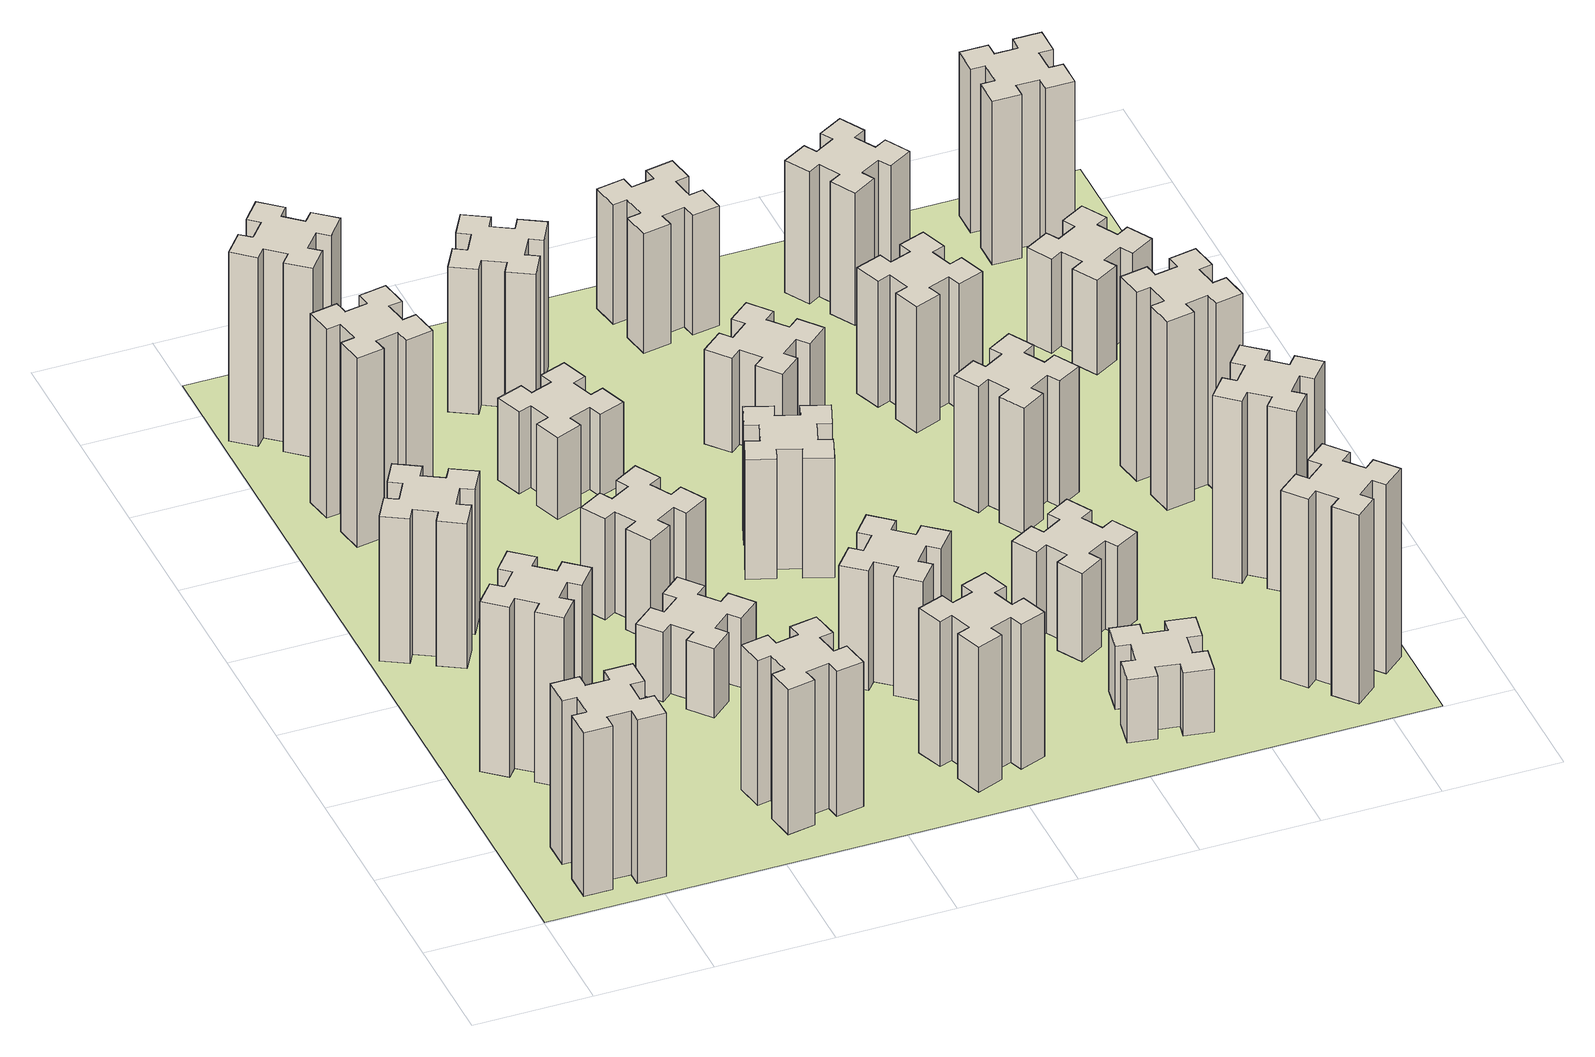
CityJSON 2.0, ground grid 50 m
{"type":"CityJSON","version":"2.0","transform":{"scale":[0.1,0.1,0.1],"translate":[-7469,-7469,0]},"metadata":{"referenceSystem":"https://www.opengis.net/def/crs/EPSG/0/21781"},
"CityObjects":{
"building1":{"type":"Building","attributes":{"class":"1000","function":"1000","usage":"1000","yearOfConstruction":2016,"roofType":"1000","measuredHeight":78,"storeysAboveGround":30,"storeysBelowGround":0},"geometry":[{"type":"Solid","lod":"1","boundaries":[[[[0,1,2,3,4,5,6,7,8,9,10,11,12,13,14,15,16,17,18,19]],[[17,16,20,21]],[[16,15,22,20]],[[15,14,23,22]],[[14,13,24,23]],[[13,12,25,24]],[[12,11,26,25]],[[11,10,27,26]],[[10,9,28,27]],[[9,8,29,28]],[[8,7,30,29]],[[7,6,31,30]],[[6,5,32,31]],[[5,4,33,32]],[[4,3,34,33]],[[3,2,35,34]],[[2,1,36,35]],[[1,0,37,36]],[[0,19,38,37]],[[19,18,39,38]],[[18,17,21,39]],[[24,25,26,27,28,29,30,31,32,33,34,35,36,37,38,39,21,20,22,23]]]]}]},
"building2":{"type":"Building","attributes":{"class":"1000","function":"1000","usage":"1000","yearOfConstruction":2016,"roofType":"1000","measuredHeight":81,"storeysAboveGround":30,"storeysBelowGround":0},"geometry":[{"type":"Solid","lod":"1","boundaries":[[[[40,41,42,43,44,45,46,47,48,49,50,51,52,53,54,55,56,57,58,59]],[[57,56,60,61]],[[56,55,62,60]],[[55,54,63,62]],[[54,53,64,63]],[[53,52,65,64]],[[52,51,66,65]],[[51,50,67,66]],[[50,49,68,67]],[[49,48,69,68]],[[48,47,70,69]],[[47,46,71,70]],[[46,45,72,71]],[[45,44,73,72]],[[44,43,74,73]],[[43,42,75,74]],[[42,41,76,75]],[[41,40,77,76]],[[40,59,78,77]],[[59,58,79,78]],[[58,57,61,79]],[[64,65,66,67,68,69,70,71,72,73,74,75,76,77,78,79,61,60,62,63]]]]}]},
"building3":{"type":"Building","attributes":{"class":"1000","function":"1000","usage":"1000","yearOfConstruction":2016,"roofType":"1000","measuredHeight":69,"storeysAboveGround":30,"storeysBelowGround":0},"geometry":[{"type":"Solid","lod":"1","boundaries":[[[[80,81,82,83,84,85,86,87,88,89,90,91,92,93,94,95,96,97,98,99]],[[97,96,100,101]],[[96,95,102,100]],[[95,94,103,102]],[[94,93,104,103]],[[93,92,105,104]],[[92,91,106,105]],[[91,90,107,106]],[[90,89,108,107]],[[89,88,109,108]],[[88,87,110,109]],[[87,86,111,110]],[[86,85,112,111]],[[85,84,113,112]],[[84,83,114,113]],[[83,82,115,114]],[[82,81,116,115]],[[81,80,117,116]],[[80,99,118,117]],[[99,98,119,118]],[[98,97,101,119]],[[104,105,106,107,108,109,110,111,112,113,114,115,116,117,118,119,101,100,102,103]]]]}]},
"building4":{"type":"Building","attributes":{"class":"1000","function":"1000","usage":"1000","yearOfConstruction":2016,"roofType":"1000","measuredHeight":90,"storeysAboveGround":30,"storeysBelowGround":0},"geometry":[{"type":"Solid","lod":"1","boundaries":[[[[120,121,122,123,124,125,126,127,128,129,130,131,132,133,134,135,136,137,138,139]],[[137,136,140,141]],[[136,135,142,140]],[[135,134,143,142]],[[134,133,144,143]],[[133,132,145,144]],[[132,131,146,145]],[[131,130,147,146]],[[130,129,148,147]],[[129,128,149,148]],[[128,127,150,149]],[[127,126,151,150]],[[126,125,152,151]],[[125,124,153,152]],[[124,123,154,153]],[[123,122,155,154]],[[122,121,156,155]],[[121,120,157,156]],[[120,139,158,157]],[[139,138,159,158]],[[138,137,141,159]],[[144,145,146,147,148,149,150,151,152,153,154,155,156,157,158,159,141,140,142,143]]]]}]},
"building5":{"type":"Building","attributes":{"class":"1000","function":"1000","usage":"1000","yearOfConstruction":2016,"roofType":"1000","measuredHeight":90,"storeysAboveGround":30,"storeysBelowGround":0},"geometry":[{"type":"Solid","lod":"1","boundaries":[[[[160,161,162,163,164,165,166,167,168,169,170,171,172,173,174,175,176,177,178,179]],[[177,176,180,181]],[[176,175,182,180]],[[175,174,183,182]],[[174,173,184,183]],[[173,172,185,184]],[[172,171,186,185]],[[171,170,187,186]],[[170,169,188,187]],[[169,168,189,188]],[[168,167,190,189]],[[167,166,191,190]],[[166,165,192,191]],[[165,164,193,192]],[[164,163,194,193]],[[163,162,195,194]],[[162,161,196,195]],[[161,160,197,196]],[[160,179,198,197]],[[179,178,199,198]],[[178,177,181,199]],[[184,185,186,187,188,189,190,191,192,193,194,195,196,197,198,199,181,180,182,183]]]]}]},
"building6":{"type":"Building","attributes":{"class":"1000","function":"1000","usage":"1000","yearOfConstruction":2016,"roofType":"1000","measuredHeight":69,"storeysAboveGround":30,"storeysBelowGround":0},"geometry":[{"type":"Solid","lod":"1","boundaries":[[[[200,201,202,203,204,205,206,207,208,209,210,211,212,213,214,215,216,217,218,219]],[[217,216,220,221]],[[216,215,222,220]],[[215,214,223,222]],[[214,213,224,223]],[[213,212,225,224]],[[212,211,226,225]],[[211,210,227,226]],[[210,209,228,227]],[[209,208,229,228]],[[208,207,230,229]],[[207,206,231,230]],[[206,205,232,231]],[[205,204,233,232]],[[204,203,234,233]],[[203,202,235,234]],[[202,201,236,235]],[[201,200,237,236]],[[200,219,238,237]],[[219,218,239,238]],[[218,217,221,239]],[[224,225,226,227,228,229,230,231,232,233,234,235,236,237,238,239,221,220,222,223]]]]}]},
"building7":{"type":"Building","attributes":{"class":"1000","function":"1000","usage":"1000","yearOfConstruction":2016,"roofType":"1000","measuredHeight":33,"storeysAboveGround":30,"storeysBelowGround":0},"geometry":[{"type":"Solid","lod":"1","boundaries":[[[[240,241,242,243,244,245,246,247,248,249,250,251,252,253,254,255,256,257,258,259]],[[257,256,260,261]],[[256,255,262,260]],[[255,254,263,262]],[[254,253,264,263]],[[253,252,265,264]],[[252,251,266,265]],[[251,250,267,266]],[[250,249,268,267]],[[249,248,269,268]],[[248,247,270,269]],[[247,246,271,270]],[[246,245,272,271]],[[245,244,273,272]],[[244,243,274,273]],[[243,242,275,274]],[[242,241,276,275]],[[241,240,277,276]],[[240,259,278,277]],[[259,258,279,278]],[[258,257,261,279]],[[264,265,266,267,268,269,270,271,272,273,274,275,276,277,278,279,261,260,262,263]]]]}]},
"building8":{"type":"Building","attributes":{"class":"1000","function":"1000","usage":"1000","yearOfConstruction":2016,"roofType":"1000","measuredHeight":48,"storeysAboveGround":30,"storeysBelowGround":0},"geometry":[{"type":"Solid","lod":"1","boundaries":[[[[280,281,282,283,284,285,286,287,288,289,290,291,292,293,294,295,296,297,298,299]],[[297,296,300,301]],[[296,295,302,300]],[[295,294,303,302]],[[294,293,304,303]],[[293,292,305,304]],[[292,291,306,305]],[[291,290,307,306]],[[290,289,308,307]],[[289,288,309,308]],[[288,287,310,309]],[[287,286,311,310]],[[286,285,312,311]],[[285,284,313,312]],[[284,283,314,313]],[[283,282,315,314]],[[282,281,316,315]],[[281,280,317,316]],[[280,299,318,317]],[[299,298,319,318]],[[298,297,301,319]],[[304,305,306,307,308,309,310,311,312,313,314,315,316,317,318,319,301,300,302,303]]]]}]},
"building9":{"type":"Building","attributes":{"class":"1000","function":"1000","usage":"1000","yearOfConstruction":2016,"roofType":"1000","measuredHeight":39,"storeysAboveGround":30,"storeysBelowGround":0},"geometry":[{"type":"Solid","lod":"1","boundaries":[[[[320,321,322,323,324,325,326,327,328,329,330,331,332,333,334,335,336,337,338,339]],[[337,336,340,341]],[[336,335,342,340]],[[335,334,343,342]],[[334,333,344,343]],[[333,332,345,344]],[[332,331,346,345]],[[331,330,347,346]],[[330,329,348,347]],[[329,328,349,348]],[[328,327,350,349]],[[327,326,351,350]],[[326,325,352,351]],[[325,324,353,352]],[[324,323,354,353]],[[323,322,355,354]],[[322,321,356,355]],[[321,320,357,356]],[[320,339,358,357]],[[339,338,359,358]],[[338,337,341,359]],[[344,345,346,347,348,349,350,351,352,353,354,355,356,357,358,359,341,340,342,343]]]]}]},
"building10":{"type":"Building","attributes":{"class":"1000","function":"1000","usage":"1000","yearOfConstruction":2016,"roofType":"1000","measuredHeight":69,"storeysAboveGround":30,"storeysBelowGround":0},"geometry":[{"type":"Solid","lod":"1","boundaries":[[[[360,361,362,363,364,365,366,367,368,369,370,371,372,373,374,375,376,377,378,379]],[[377,376,380,381]],[[376,375,382,380]],[[375,374,383,382]],[[374,373,384,383]],[[373,372,385,384]],[[372,371,386,385]],[[371,370,387,386]],[[370,369,388,387]],[[369,368,389,388]],[[368,367,390,389]],[[367,366,391,390]],[[366,365,392,391]],[[365,364,393,392]],[[364,363,394,393]],[[363,362,395,394]],[[362,361,396,395]],[[361,360,397,396]],[[360,379,398,397]],[[379,378,399,398]],[[378,377,381,399]],[[384,385,386,387,388,389,390,391,392,393,394,395,396,397,398,399,381,380,382,383]]]]}]},
"building11":{"type":"Building","attributes":{"class":"1000","function":"1000","usage":"1000","yearOfConstruction":2016,"roofType":"1000","measuredHeight":69,"storeysAboveGround":30,"storeysBelowGround":0},"geometry":[{"type":"Solid","lod":"1","boundaries":[[[[400,401,402,403,404,405,406,407,408,409,410,411,412,413,414,415,416,417,418,419]],[[417,416,420,421]],[[416,415,422,420]],[[415,414,423,422]],[[414,413,424,423]],[[413,412,425,424]],[[412,411,426,425]],[[411,410,427,426]],[[410,409,428,427]],[[409,408,429,428]],[[408,407,430,429]],[[407,406,431,430]],[[406,405,432,431]],[[405,404,433,432]],[[404,403,434,433]],[[403,402,435,434]],[[402,401,436,435]],[[401,400,437,436]],[[400,419,438,437]],[[419,418,439,438]],[[418,417,421,439]],[[424,425,426,427,428,429,430,431,432,433,434,435,436,437,438,439,421,420,422,423]]]]}]},
"building12":{"type":"Building","attributes":{"class":"1000","function":"1000","usage":"1000","yearOfConstruction":2016,"roofType":"1000","measuredHeight":57,"storeysAboveGround":30,"storeysBelowGround":0},"geometry":[{"type":"Solid","lod":"1","boundaries":[[[[440,441,442,443,444,445,446,447,448,449,450,451,452,453,454,455,456,457,458,459]],[[457,456,460,461]],[[456,455,462,460]],[[455,454,463,462]],[[454,453,464,463]],[[453,452,465,464]],[[452,451,466,465]],[[451,450,467,466]],[[450,449,468,467]],[[449,448,469,468]],[[448,447,470,469]],[[447,446,471,470]],[[446,445,472,471]],[[445,444,473,472]],[[444,443,474,473]],[[443,442,475,474]],[[442,441,476,475]],[[441,440,477,476]],[[440,459,478,477]],[[459,458,479,478]],[[458,457,461,479]],[[464,465,466,467,468,469,470,471,472,473,474,475,476,477,478,479,461,460,462,463]]]]}]},
"building13":{"type":"Building","attributes":{"class":"1000","function":"1000","usage":"1000","yearOfConstruction":2016,"roofType":"1000","measuredHeight":57,"storeysAboveGround":30,"storeysBelowGround":0},"geometry":[{"type":"Solid","lod":"1","boundaries":[[[[480,481,482,483,484,485,486,487,488,489,490,491,492,493,494,495,496,497,498,499]],[[497,496,500,501]],[[496,495,502,500]],[[495,494,503,502]],[[494,493,504,503]],[[493,492,505,504]],[[492,491,506,505]],[[491,490,507,506]],[[490,489,508,507]],[[489,488,509,508]],[[488,487,510,509]],[[487,486,511,510]],[[486,485,512,511]],[[485,484,513,512]],[[484,483,514,513]],[[483,482,515,514]],[[482,481,516,515]],[[481,480,517,516]],[[480,499,518,517]],[[499,498,519,518]],[[498,497,501,519]],[[504,505,506,507,508,509,510,511,512,513,514,515,516,517,518,519,501,500,502,503]]]]}]},
"building14":{"type":"Building","attributes":{"class":"1000","function":"1000","usage":"1000","yearOfConstruction":2016,"roofType":"1000","measuredHeight":45,"storeysAboveGround":30,"storeysBelowGround":0},"geometry":[{"type":"Solid","lod":"1","boundaries":[[[[520,521,522,523,524,525,526,527,528,529,530,531,532,533,534,535,536,537,538,539]],[[537,536,540,541]],[[536,535,542,540]],[[535,534,543,542]],[[534,533,544,543]],[[533,532,545,544]],[[532,531,546,545]],[[531,530,547,546]],[[530,529,548,547]],[[529,528,549,548]],[[528,527,550,549]],[[527,526,551,550]],[[526,525,552,551]],[[525,524,553,552]],[[524,523,554,553]],[[523,522,555,554]],[[522,521,556,555]],[[521,520,557,556]],[[520,539,558,557]],[[539,538,559,558]],[[538,537,541,559]],[[544,545,546,547,548,549,550,551,552,553,554,555,556,557,558,559,541,540,542,543]]]]}]},
"building15":{"type":"Building","attributes":{"class":"1000","function":"1000","usage":"1000","yearOfConstruction":2016,"roofType":"1000","measuredHeight":30,"storeysAboveGround":30,"storeysBelowGround":0},"geometry":[{"type":"Solid","lod":"1","boundaries":[[[[560,561,562,563,564,565,566,567,568,569,570,571,572,573,574,575,576,577,578,579]],[[577,576,580,581]],[[576,575,582,580]],[[575,574,583,582]],[[574,573,584,583]],[[573,572,585,584]],[[572,571,586,585]],[[571,570,587,586]],[[570,569,588,587]],[[569,568,589,588]],[[568,567,590,589]],[[567,566,591,590]],[[566,565,592,591]],[[565,564,593,592]],[[564,563,594,593]],[[563,562,595,594]],[[562,561,596,595]],[[561,560,597,596]],[[560,579,598,597]],[[579,578,599,598]],[[578,577,581,599]],[[584,585,586,587,588,589,590,591,592,593,594,595,596,597,598,599,581,580,582,583]]]]}]},
"building16":{"type":"Building","attributes":{"class":"1000","function":"1000","usage":"1000","yearOfConstruction":2016,"roofType":"1000","measuredHeight":57,"storeysAboveGround":30,"storeysBelowGround":0},"geometry":[{"type":"Solid","lod":"1","boundaries":[[[[600,601,602,603,604,605,606,607,608,609,610,611,612,613,614,615,616,617,618,619]],[[617,616,620,621]],[[616,615,622,620]],[[615,614,623,622]],[[614,613,624,623]],[[613,612,625,624]],[[612,611,626,625]],[[611,610,627,626]],[[610,609,628,627]],[[609,608,629,628]],[[608,607,630,629]],[[607,606,631,630]],[[606,605,632,631]],[[605,604,633,632]],[[604,603,634,633]],[[603,602,635,634]],[[602,601,636,635]],[[601,600,637,636]],[[600,619,638,637]],[[619,618,639,638]],[[618,617,621,639]],[[624,625,626,627,628,629,630,631,632,633,634,635,636,637,638,639,621,620,622,623]]]]}]},
"building17":{"type":"Building","attributes":{"class":"1000","function":"1000","usage":"1000","yearOfConstruction":2016,"roofType":"1000","measuredHeight":42,"storeysAboveGround":30,"storeysBelowGround":0},"geometry":[{"type":"Solid","lod":"1","boundaries":[[[[640,641,642,643,644,645,646,647,648,649,650,651,652,653,654,655,656,657,658,659]],[[657,656,660,661]],[[656,655,662,660]],[[655,654,663,662]],[[654,653,664,663]],[[653,652,665,664]],[[652,651,666,665]],[[651,650,667,666]],[[650,649,668,667]],[[649,648,669,668]],[[648,647,670,669]],[[647,646,671,670]],[[646,645,672,671]],[[645,644,673,672]],[[644,643,674,673]],[[643,642,675,674]],[[642,641,676,675]],[[641,640,677,676]],[[640,659,678,677]],[[659,658,679,678]],[[658,657,661,679]],[[664,665,666,667,668,669,670,671,672,673,674,675,676,677,678,679,661,660,662,663]]]]}]},
"building18":{"type":"Building","attributes":{"class":"1000","function":"1000","usage":"1000","yearOfConstruction":2016,"roofType":"1000","measuredHeight":60,"storeysAboveGround":30,"storeysBelowGround":0},"geometry":[{"type":"Solid","lod":"1","boundaries":[[[[680,681,682,683,684,685,686,687,688,689,690,691,692,693,694,695,696,697,698,699]],[[697,696,700,701]],[[696,695,702,700]],[[695,694,703,702]],[[694,693,704,703]],[[693,692,705,704]],[[692,691,706,705]],[[691,690,707,706]],[[690,689,708,707]],[[689,688,709,708]],[[688,687,710,709]],[[687,686,711,710]],[[686,685,712,711]],[[685,684,713,712]],[[684,683,714,713]],[[683,682,715,714]],[[682,681,716,715]],[[681,680,717,716]],[[680,699,718,717]],[[699,698,719,718]],[[698,697,701,719]],[[704,705,706,707,708,709,710,711,712,713,714,715,716,717,718,719,701,700,702,703]]]]}]},
"building19":{"type":"Building","attributes":{"class":"1000","function":"1000","usage":"1000","yearOfConstruction":2016,"roofType":"1000","measuredHeight":60,"storeysAboveGround":30,"storeysBelowGround":0},"geometry":[{"type":"Solid","lod":"1","boundaries":[[[[720,721,722,723,724,725,726,727,728,729,730,731,732,733,734,735,736,737,738,739]],[[737,736,740,741]],[[736,735,742,740]],[[735,734,743,742]],[[734,733,744,743]],[[733,732,745,744]],[[732,731,746,745]],[[731,730,747,746]],[[730,729,748,747]],[[729,728,749,748]],[[728,727,750,749]],[[727,726,751,750]],[[726,725,752,751]],[[725,724,753,752]],[[724,723,754,753]],[[723,722,755,754]],[[722,721,756,755]],[[721,720,757,756]],[[720,739,758,757]],[[739,738,759,758]],[[738,737,741,759]],[[744,745,746,747,748,749,750,751,752,753,754,755,756,757,758,759,741,740,742,743]]]]}]},
"building20":{"type":"Building","attributes":{"class":"1000","function":"1000","usage":"1000","yearOfConstruction":2016,"roofType":"1000","measuredHeight":90,"storeysAboveGround":30,"storeysBelowGround":0},"geometry":[{"type":"Solid","lod":"1","boundaries":[[[[760,761,762,763,764,765,766,767,768,769,770,771,772,773,774,775,776,777,778,779]],[[777,776,780,781]],[[776,775,782,780]],[[775,774,783,782]],[[774,773,784,783]],[[773,772,785,784]],[[772,771,786,785]],[[771,770,787,786]],[[770,769,788,787]],[[769,768,789,788]],[[768,767,790,789]],[[767,766,791,790]],[[766,765,792,791]],[[765,764,793,792]],[[764,763,794,793]],[[763,762,795,794]],[[762,761,796,795]],[[761,760,797,796]],[[760,779,798,797]],[[779,778,799,798]],[[778,777,781,799]],[[784,785,786,787,788,789,790,791,792,793,794,795,796,797,798,799,781,780,782,783]]]]}]},
"building21":{"type":"Building","attributes":{"class":"1000","function":"1000","usage":"1000","yearOfConstruction":2016,"roofType":"1000","measuredHeight":63,"storeysAboveGround":30,"storeysBelowGround":0},"geometry":[{"type":"Solid","lod":"1","boundaries":[[[[800,801,802,803,804,805,806,807,808,809,810,811,812,813,814,815,816,817,818,819]],[[817,816,820,821]],[[816,815,822,820]],[[815,814,823,822]],[[814,813,824,823]],[[813,812,825,824]],[[812,811,826,825]],[[811,810,827,826]],[[810,809,828,827]],[[809,808,829,828]],[[808,807,830,829]],[[807,806,831,830]],[[806,805,832,831]],[[805,804,833,832]],[[804,803,834,833]],[[803,802,835,834]],[[802,801,836,835]],[[801,800,837,836]],[[800,819,838,837]],[[819,818,839,838]],[[818,817,821,839]],[[824,825,826,827,828,829,830,831,832,833,834,835,836,837,838,839,821,820,822,823]]]]}]},
"building22":{"type":"Building","attributes":{"class":"1000","function":"1000","usage":"1000","yearOfConstruction":2016,"roofType":"1000","measuredHeight":87,"storeysAboveGround":30,"storeysBelowGround":0},"geometry":[{"type":"Solid","lod":"1","boundaries":[[[[840,841,842,843,844,845,846,847,848,849,850,851,852,853,854,855,856,857,858,859]],[[857,856,860,861]],[[856,855,862,860]],[[855,854,863,862]],[[854,853,864,863]],[[853,852,865,864]],[[852,851,866,865]],[[851,850,867,866]],[[850,849,868,867]],[[849,848,869,868]],[[848,847,870,869]],[[847,846,871,870]],[[846,845,872,871]],[[845,844,873,872]],[[844,843,874,873]],[[843,842,875,874]],[[842,841,876,875]],[[841,840,877,876]],[[840,859,878,877]],[[859,858,879,878]],[[858,857,861,879]],[[864,865,866,867,868,869,870,871,872,873,874,875,876,877,878,879,861,860,862,863]]]]}]},
"building23":{"type":"Building","attributes":{"class":"1000","function":"1000","usage":"1000","yearOfConstruction":2016,"roofType":"1000","measuredHeight":90,"storeysAboveGround":30,"storeysBelowGround":0},"geometry":[{"type":"Solid","lod":"1","boundaries":[[[[880,881,882,883,884,885,886,887,888,889,890,891,892,893,894,895,896,897,898,899]],[[897,896,900,901]],[[896,895,902,900]],[[895,894,903,902]],[[894,893,904,903]],[[893,892,905,904]],[[892,891,906,905]],[[891,890,907,906]],[[890,889,908,907]],[[889,888,909,908]],[[888,887,910,909]],[[887,886,911,910]],[[886,885,912,911]],[[885,884,913,912]],[[884,883,914,913]],[[883,882,915,914]],[[882,881,916,915]],[[881,880,917,916]],[[880,899,918,917]],[[899,898,919,918]],[[898,897,901,919]],[[904,905,906,907,908,909,910,911,912,913,914,915,916,917,918,919,901,900,902,903]]]]}]},
"building24":{"type":"Building","attributes":{"class":"1000","function":"1000","usage":"1000","yearOfConstruction":2016,"roofType":"1000","measuredHeight":45,"storeysAboveGround":30,"storeysBelowGround":0},"geometry":[{"type":"Solid","lod":"1","boundaries":[[[[920,921,922,923,924,925,926,927,928,929,930,931,932,933,934,935,936,937,938,939]],[[937,936,940,941]],[[936,935,942,940]],[[935,934,943,942]],[[934,933,944,943]],[[933,932,945,944]],[[932,931,946,945]],[[931,930,947,946]],[[930,929,948,947]],[[929,928,949,948]],[[928,927,950,949]],[[927,926,951,950]],[[926,925,952,951]],[[925,924,953,952]],[[924,923,954,953]],[[923,922,955,954]],[[922,921,956,955]],[[921,920,957,956]],[[920,939,958,957]],[[939,938,959,958]],[[938,937,941,959]],[[944,945,946,947,948,949,950,951,952,953,954,955,956,957,958,959,941,940,942,943]]]]}]},
"building25":{"type":"Building","attributes":{"class":"1000","function":"1000","usage":"1000","yearOfConstruction":2016,"roofType":"1000","measuredHeight":78,"storeysAboveGround":30,"storeysBelowGround":0},"geometry":[{"type":"Solid","lod":"1","boundaries":[[[[960,961,962,963,964,965,966,967,968,969,970,971,972,973,974,975,976,977,978,979]],[[977,976,980,981]],[[976,975,982,980]],[[975,974,983,982]],[[974,973,984,983]],[[973,972,985,984]],[[972,971,986,985]],[[971,970,987,986]],[[970,969,988,987]],[[969,968,989,988]],[[968,967,990,989]],[[967,966,991,990]],[[966,965,992,991]],[[965,964,993,992]],[[964,963,994,993]],[[963,962,995,994]],[[962,961,996,995]],[[961,960,997,996]],[[960,979,998,997]],[[979,978,999,998]],[[978,977,981,999]],[[984,985,986,987,988,989,990,991,992,993,994,995,996,997,998,999,981,980,982,983]]]]}]},
"landuse1":{"type":"LandUse","attributes":{"name":"plot1","function":"1010"},"geometry":[{"type":"MultiSurface","lod":"1","boundaries":[[[1000,1001,1002,1003]]]}]}
},
"vertices":[
[485,225,0],[485,325,0],[545,325,0],[545,445,0],[425,445,0],[425,385,0],[325,385,0],[325,445,0],[205,445,0],[205,325,0],[265,325,0],[265,225,0],[205,225,0],[205,105,0],[325,105,0],[325,165,0],[425,165,0],[425,105,0],[545,105,0],[545,225,0],[425,165,780],[425,105,780],[325,165,780],[325,105,780],[205,105,780],[205,225,780],[265,225,780],[265,325,780],[205,325,780],[205,445,780],[325,445,780],[325,385,780],[425,385,780],[425,445,780],[545,445,780],[545,325,780],[485,325,780],[485,225,780],[545,225,780],[545,105,780],
[484,1067,0],[408,1132,0],[446,1178,0],[354,1255,0],[277,1163,0],[323,1124,0],[259,1048,0],[213,1086,0],[136,994,0],[228,917,0],[266,963,0],[343,899,0],[304,853,0],[396,776,0],[473,868,0],[427,906,0],[492,983,0],[538,944,0],[615,1036,0],[523,1113,0],[492,983,810],[538,944,810],[427,906,810],[473,868,810],[396,776,810],[304,853,810],[343,899,810],[266,963,810],[228,917,810],[136,994,810],[213,1086,810],[259,1048,810],[323,1124,810],[277,1163,810],[354,1255,810],[446,1178,810],[408,1132,810],[484,1067,810],[523,1113,810],[615,1036,810],
[374,1926,0],[287,1976,0],[317,2028,0],[213,2088,0],[153,1984,0],[205,1954,0],[155,1867,0],[103,1897,0],[43,1793,0],[147,1733,0],[177,1785,0],[264,1735,0],[234,1683,0],[338,1623,0],[398,1727,0],[346,1757,0],[396,1844,0],[448,1814,0],[508,1918,0],[404,1978,0],[396,1844,690],[448,1814,690],[346,1757,690],[398,1727,690],[338,1623,690],[234,1683,690],[264,1735,690],[177,1785,690],[147,1733,690],[43,1793,690],[103,1897,690],[155,1867,690],[205,1954,690],[153,1984,690],[213,2088,690],[317,2028,690],[287,1976,690],[374,1926,690],[404,1978,690],[508,1918,690],
[405,2812,0],[307,2795,0],[297,2854,0],[178,2833,0],[199,2715,0],[258,2725,0],[276,2627,0],[217,2617,0],[237,2498,0],[356,2519,0],[345,2578,0],[444,2596,0],[454,2537,0],[572,2557,0],[551,2676,0],[492,2665,0],[475,2764,0],[534,2774,0],[513,2892,0],[395,2871,0],[475,2764,900],[534,2774,900],[492,2665,900],[551,2676,900],[572,2557,900],[454,2537,900],[444,2596,900],[345,2578,900],[356,2519,900],[237,2498,900],[217,2617,900],[276,2627,900],[258,2725,900],[199,2715,900],[178,2833,900],[297,2854,900],[307,2795,900],[405,2812,900],[395,2871,900],[513,2892,900],
[384,3387,0],[308,3452,0],[346,3498,0],[254,3575,0],[177,3483,0],[223,3444,0],[159,3368,0],[113,3406,0],[36,3314,0],[128,3237,0],[166,3283,0],[243,3219,0],[204,3173,0],[296,3096,0],[373,3188,0],[327,3226,0],[392,3303,0],[438,3264,0],[515,3356,0],[423,3433,0],[392,3303,900],[438,3264,900],[327,3226,900],[373,3188,900],[296,3096,900],[204,3173,900],[243,3219,900],[166,3283,900],[128,3237,900],[36,3314,900],[113,3406,900],[159,3368,900],[223,3444,900],[177,3483,900],[254,3575,900],[346,3498,900],[308,3452,900],[384,3387,900],[423,3433,900],[515,3356,900],
[1332,345,0],[1315,444,0],[1374,454,0],[1353,572,0],[1235,551,0],[1245,492,0],[1147,475,0],[1137,534,0],[1018,513,0],[1039,395,0],[1098,405,0],[1116,307,0],[1057,297,0],[1077,178,0],[1196,199,0],[1185,258,0],[1284,276,0],[1294,217,0],[1412,237,0],[1391,356,0],[1284,276,690],[1294,217,690],[1185,258,690],[1196,199,690],[1077,178,690],[1057,297,690],[1116,307,690],[1098,405,690],[1039,395,690],[1018,513,690],[1137,534,690],[1147,475,690],[1245,492,690],[1235,551,690],[1353,572,690],[1374,454,690],[1315,444,690],[1332,345,690],[1391,356,690],[1412,237,690],
[1083,1332,0],[1006,1267,0],[968,1313,0],[876,1236,0],[953,1144,0],[999,1183,0],[1063,1106,0],[1017,1068,0],[1094,976,0],[1186,1053,0],[1148,1099,0],[1224,1163,0],[1263,1117,0],[1355,1194,0],[1278,1286,0],[1232,1248,0],[1167,1324,0],[1213,1363,0],[1136,1455,0],[1044,1378,0],[1167,1324,330],[1213,1363,330],[1232,1248,330],[1278,1286,330],[1355,1194,330],[1263,1117,330],[1224,1163,330],[1148,1099,330],[1186,1053,330],[1094,976,330],[1017,1068,330],[1063,1106,330],[999,1183,330],[953,1144,330],[876,1236,330],[968,1313,330],[1006,1267,330],[1083,1332,330],[1044,1378,330],[1136,1455,330],
[995,1744,0],[1045,1657,0],[993,1627,0],[1053,1523,0],[1157,1583,0],[1127,1635,0],[1214,1685,0],[1244,1633,0],[1348,1693,0],[1288,1797,0],[1236,1767,0],[1186,1854,0],[1238,1884,0],[1178,1988,0],[1074,1928,0],[1104,1876,0],[1017,1826,0],[987,1878,0],[883,1818,0],[943,1714,0],[1017,1826,480],[987,1878,480],[1104,1876,480],[1074,1928,480],[1178,1988,480],[1238,1884,480],[1186,1854,480],[1236,1767,480],[1288,1797,480],[1348,1693,480],[1244,1633,480],[1214,1685,480],[1127,1635,480],[1157,1583,480],[1053,1523,480],[993,1627,480],[1045,1657,480],[995,1744,480],[943,1714,480],[883,1818,480],
[1125,2716,0],[1031,2682,0],[1010,2738,0],[897,2697,0],[939,2584,0],[995,2605,0],[1029,2511,0],[973,2490,0],[1014,2377,0],[1127,2419,0],[1106,2475,0],[1200,2509,0],[1220,2453,0],[1333,2494,0],[1292,2607,0],[1236,2586,0],[1202,2680,0],[1258,2700,0],[1217,2813,0],[1104,2772,0],[1202,2680,390],[1258,2700,390],[1236,2586,390],[1292,2607,390],[1333,2494,390],[1220,2453,390],[1200,2509,390],[1106,2475,390],[1127,2419,390],[1014,2377,390],[973,2490,390],[1029,2511,390],[995,2605,390],[939,2584,390],[897,2697,390],[1010,2738,390],[1031,2682,390],[1125,2716,390],[1104,2772,390],[1217,2813,390],
[1965,496,0],[1871,462,0],[1850,518,0],[1737,477,0],[1779,364,0],[1835,385,0],[1869,291,0],[1813,270,0],[1854,157,0],[1967,199,0],[1946,255,0],[2040,289,0],[2060,233,0],[2173,274,0],[2132,387,0],[2076,366,0],[2042,460,0],[2098,480,0],[2057,593,0],[1944,552,0],[2042,460,690],[2098,480,690],[2076,366,690],[2132,387,690],[2173,274,690],[2060,233,690],[2040,289,690],[1946,255,690],[1967,199,690],[1854,157,690],[1813,270,690],[1869,291,690],[1835,385,690],[1779,364,690],[1737,477,690],[1850,518,690],[1871,462,690],[1965,496,690],[1944,552,690],[2057,593,690],
[1186,3137,0],[1236,3224,0],[1288,3194,0],[1348,3298,0],[1244,3358,0],[1214,3306,0],[1127,3356,0],[1157,3408,0],[1053,3468,0],[993,3364,0],[1045,3334,0],[995,3247,0],[943,3277,0],[883,3173,0],[987,3113,0],[1017,3165,0],[1104,3115,0],[1074,3063,0],[1178,3003,0],[1238,3107,0],[1104,3115,690],[1074,3063,690],[1017,3165,690],[987,3113,690],[883,3173,690],[943,3277,690],[995,3247,690],[1045,3334,690],[993,3364,690],[1053,3468,690],[1157,3408,690],[1127,3356,690],[1214,3306,690],[1244,3358,690],[1348,3298,690],[1288,3194,690],[1236,3224,690],[1186,3137,690],[1238,3107,690],[1178,3003,690],
[1803,1124,0],[1739,1048,0],[1693,1086,0],[1616,994,0],[1708,917,0],[1746,963,0],[1823,899,0],[1784,853,0],[1876,776,0],[1953,868,0],[1907,906,0],[1972,983,0],[2018,944,0],[2095,1036,0],[2003,1113,0],[1964,1067,0],[1888,1132,0],[1926,1178,0],[1834,1255,0],[1757,1163,0],[1888,1132,570],[1926,1178,570],[1964,1067,570],[2003,1113,570],[2095,1036,570],[2018,944,570],[1972,983,570],[1907,906,570],[1953,868,570],[1876,776,570],[1784,853,570],[1823,899,570],[1746,963,570],[1708,917,570],[1616,994,570],[1693,1086,570],[1739,1048,570],[1803,1124,570],[1757,1163,570],[1834,1255,570],
[1842,1771,0],[1876,1865,0],[1932,1844,0],[1973,1957,0],[1860,1998,0],[1840,1942,0],[1746,1976,0],[1767,2032,0],[1654,2073,0],[1613,1960,0],[1669,1940,0],[1635,1846,0],[1579,1867,0],[1537,1754,0],[1650,1713,0],[1671,1769,0],[1765,1735,0],[1744,1679,0],[1857,1637,0],[1898,1750,0],[1765,1735,570],[1744,1679,570],[1671,1769,570],[1650,1713,570],[1537,1754,570],[1579,1867,570],[1635,1846,570],[1669,1940,570],[1613,1960,570],[1654,2073,570],[1767,2032,570],[1746,1976,570],[1840,1942,570],[1860,1998,570],[1973,1957,570],[1932,1844,570],[1876,1865,570],[1842,1771,570],[1898,1750,570],[1857,1637,570],
[1988,2479,0],[2064,2543,0],[2103,2497,0],[2195,2574,0],[2118,2666,0],[2072,2628,0],[2007,2704,0],[2053,2743,0],[1976,2835,0],[1884,2758,0],[1923,2712,0],[1846,2647,0],[1808,2693,0],[1716,2616,0],[1793,2524,0],[1839,2563,0],[1903,2486,0],[1857,2448,0],[1934,2356,0],[2026,2433,0],[1903,2486,450],[1857,2448,450],[1839,2563,450],[1793,2524,450],[1716,2616,450],[1808,2693,450],[1846,2647,450],[1923,2712,450],[1884,2758,450],[1976,2835,450],[2053,2743,450],[2007,2704,450],[2072,2628,450],[2118,2666,450],[2195,2574,450],[2103,2497,450],[2064,2543,450],[1988,2479,450],[2026,2433,450],[1934,2356,450],
[2596,444,0],[2578,345,0],[2519,356,0],[2498,237,0],[2617,217,0],[2627,276,0],[2725,258,0],[2715,199,0],[2833,178,0],[2854,297,0],[2795,307,0],[2812,405,0],[2871,395,0],[2892,513,0],[2774,534,0],[2764,475,0],[2665,492,0],[2676,551,0],[2557,572,0],[2537,454,0],[2665,492,300],[2676,551,300],[2764,475,300],[2774,534,300],[2892,513,300],[2871,395,300],[2812,405,300],[2795,307,300],[2854,297,300],[2833,178,300],[2715,199,300],[2725,258,300],[2627,276,300],[2617,217,300],[2498,237,300],[2519,356,300],[2578,345,300],[2596,444,300],[2537,454,300],[2557,572,300],
[1738,3465,0],[1756,3367,0],[1697,3357,0],[1717,3238,0],[1836,3259,0],[1825,3318,0],[1924,3336,0],[1934,3277,0],[2052,3297,0],[2031,3416,0],[1972,3405,0],[1955,3504,0],[2014,3514,0],[1993,3632,0],[1875,3611,0],[1885,3552,0],[1787,3535,0],[1777,3594,0],[1658,3573,0],[1679,3455,0],[1787,3535,570],[1777,3594,570],[1885,3552,570],[1875,3611,570],[1993,3632,570],[2014,3514,570],[1955,3504,570],[1972,3405,570],[2031,3416,570],[2052,3297,570],[1934,3277,570],[1924,3336,570],[1825,3318,570],[1836,3259,570],[1717,3238,570],[1697,3357,570],[1756,3367,570],[1738,3465,570],[1679,3455,570],[1658,3573,570],
[2716,1027,0],[2666,1114,0],[2718,1144,0],[2658,1248,0],[2554,1188,0],[2584,1136,0],[2497,1086,0],[2467,1138,0],[2363,1078,0],[2423,974,0],[2475,1004,0],[2525,917,0],[2473,887,0],[2533,783,0],[2637,843,0],[2607,895,0],[2694,945,0],[2724,893,0],[2828,953,0],[2768,1057,0],[2694,945,420],[2724,893,420],[2607,895,420],[2637,843,420],[2533,783,420],[2473,887,420],[2525,917,420],[2475,1004,420],[2423,974,420],[2363,1078,420],[2467,1138,420],[2497,1086,420],[2584,1136,420],[2554,1188,420],[2658,1248,420],[2718,1144,420],[2666,1114,420],[2716,1027,420],[2768,1057,420],[2828,953,420],
[2816,1867,0],[2766,1954,0],[2818,1984,0],[2758,2088,0],[2654,2028,0],[2684,1976,0],[2597,1926,0],[2567,1978,0],[2463,1918,0],[2523,1814,0],[2575,1844,0],[2625,1757,0],[2573,1727,0],[2633,1623,0],[2737,1683,0],[2707,1735,0],[2794,1785,0],[2824,1733,0],[2928,1793,0],[2868,1897,0],[2794,1785,600],[2824,1733,600],[2707,1735,600],[2737,1683,600],[2633,1623,600],[2573,1727,600],[2625,1757,600],[2575,1844,600],[2523,1814,600],[2463,1918,600],[2567,1978,600],[2597,1926,600],[2684,1976,600],[2654,2028,600],[2758,2088,600],[2818,1984,600],[2766,1954,600],[2816,1867,600],[2868,1897,600],[2928,1793,600],
[2586,2475,0],[2680,2509,0],[2700,2453,0],[2813,2494,0],[2772,2607,0],[2716,2586,0],[2682,2680,0],[2738,2700,0],[2697,2813,0],[2584,2772,0],[2605,2716,0],[2511,2682,0],[2490,2738,0],[2377,2697,0],[2419,2584,0],[2475,2605,0],[2509,2511,0],[2453,2490,0],[2494,2377,0],[2607,2419,0],[2509,2511,600],[2453,2490,600],[2475,2605,600],[2419,2584,600],[2377,2697,600],[2490,2738,600],[2511,2682,600],[2605,2716,600],[2584,2772,600],[2697,2813,600],[2738,2700,600],[2682,2680,600],[2716,2586,600],[2772,2607,600],[2813,2494,600],[2700,2453,600],[2680,2509,600],[2586,2475,600],[2607,2419,600],[2494,2377,600],
[3468,259,0],[3544,323,0],[3583,277,0],[3675,354,0],[3598,446,0],[3552,408,0],[3487,484,0],[3533,523,0],[3456,615,0],[3364,538,0],[3403,492,0],[3326,427,0],[3288,473,0],[3196,396,0],[3273,304,0],[3319,343,0],[3383,266,0],[3337,228,0],[3414,136,0],[3506,213,0],[3383,266,900],[3337,228,900],[3319,343,900],[3273,304,900],[3196,396,900],[3288,473,900],[3326,427,900],[3403,492,900],[3364,538,900],[3456,615,900],[3533,523,900],[3487,484,900],[3552,408,900],[3598,446,900],[3675,354,900],[3583,277,900],[3544,323,900],[3468,259,900],[3506,213,900],[3414,136,900],
[2716,3347,0],[2666,3434,0],[2718,3464,0],[2658,3568,0],[2554,3508,0],[2584,3456,0],[2497,3406,0],[2467,3458,0],[2363,3398,0],[2423,3294,0],[2475,3324,0],[2525,3237,0],[2473,3207,0],[2533,3103,0],[2637,3163,0],[2607,3215,0],[2694,3265,0],[2724,3213,0],[2828,3273,0],[2768,3377,0],[2694,3265,630],[2724,3213,630],[2607,3215,630],[2637,3163,630],[2533,3103,630],[2473,3207,630],[2525,3237,630],[2475,3324,630],[2423,3294,630],[2363,3398,630],[2467,3458,630],[2497,3406,630],[2584,3456,630],[2554,3508,630],[2658,3568,630],[2718,3464,630],[2666,3434,630],[2716,3347,630],[2768,3377,630],[2828,3273,630],
[3487,1006,0],[3552,1083,0],[3598,1044,0],[3675,1136,0],[3583,1213,0],[3544,1167,0],[3468,1232,0],[3506,1278,0],[3414,1355,0],[3337,1263,0],[3383,1224,0],[3319,1148,0],[3273,1186,0],[3196,1094,0],[3288,1017,0],[3326,1063,0],[3403,999,0],[3364,953,0],[3456,876,0],[3533,968,0],[3403,999,870],[3364,953,870],[3326,1063,870],[3288,1017,870],[3196,1094,870],[3273,1186,870],[3319,1148,870],[3383,1224,870],[3337,1263,870],[3414,1355,870],[3506,1278,870],[3468,1232,870],[3544,1167,870],[3583,1213,870],[3675,1136,870],[3598,1044,870],[3552,1083,870],[3487,1006,870],[3533,968,870],[3456,876,870],
[3365,1872,0],[3267,1855,0],[3257,1914,0],[3138,1893,0],[3159,1775,0],[3218,1785,0],[3236,1687,0],[3177,1677,0],[3197,1558,0],[3316,1579,0],[3305,1638,0],[3404,1656,0],[3414,1597,0],[3532,1617,0],[3511,1736,0],[3452,1725,0],[3435,1824,0],[3494,1834,0],[3473,1952,0],[3355,1931,0],[3435,1824,900],[3494,1834,900],[3452,1725,900],[3511,1736,900],[3532,1617,900],[3414,1597,900],[3404,1656,900],[3305,1638,900],[3316,1579,900],[3197,1558,900],[3177,1677,900],[3236,1687,900],[3218,1785,900],[3159,1775,900],[3138,1893,900],[3257,1914,900],[3267,1855,900],[3365,1872,900],[3355,1931,900],[3473,1952,900],
[3456,2707,0],[3406,2794,0],[3458,2824,0],[3398,2928,0],[3294,2868,0],[3324,2816,0],[3237,2766,0],[3207,2818,0],[3103,2758,0],[3163,2654,0],[3215,2684,0],[3265,2597,0],[3213,2567,0],[3273,2463,0],[3377,2523,0],[3347,2575,0],[3434,2625,0],[3464,2573,0],[3568,2633,0],[3508,2737,0],[3434,2625,450],[3464,2573,450],[3347,2575,450],[3377,2523,450],[3273,2463,450],[3213,2567,450],[3265,2597,450],[3215,2684,450],[3163,2654,450],[3103,2758,450],[3207,2818,450],[3237,2766,450],[3324,2816,450],[3294,2868,450],[3398,2928,450],[3458,2824,450],[3406,2794,450],[3456,2707,450],[3508,2737,450],[3568,2633,450],
[3285,3325,0],[3385,3325,0],[3385,3265,0],[3505,3265,0],[3505,3385,0],[3445,3385,0],[3445,3485,0],[3505,3485,0],[3505,3605,0],[3385,3605,0],[3385,3545,0],[3285,3545,0],[3285,3605,0],[3165,3605,0],[3165,3485,0],[3225,3485,0],[3225,3385,0],[3165,3385,0],[3165,3265,0],[3285,3265,0],[3225,3385,780],[3165,3385,780],[3225,3485,780],[3165,3485,780],[3165,3605,780],[3285,3605,780],[3285,3545,780],[3385,3545,780],[3385,3605,780],[3505,3605,780],[3505,3485,780],[3445,3485,780],[3445,3385,780],[3505,3385,780],[3505,3265,780],[3385,3265,780],[3385,3325,780],[3285,3325,780],[3285,3265,780],[3165,3265,780],
[5,3705,0],[3705,3705,0],[3705,5,0],[5,5,0]
]}
